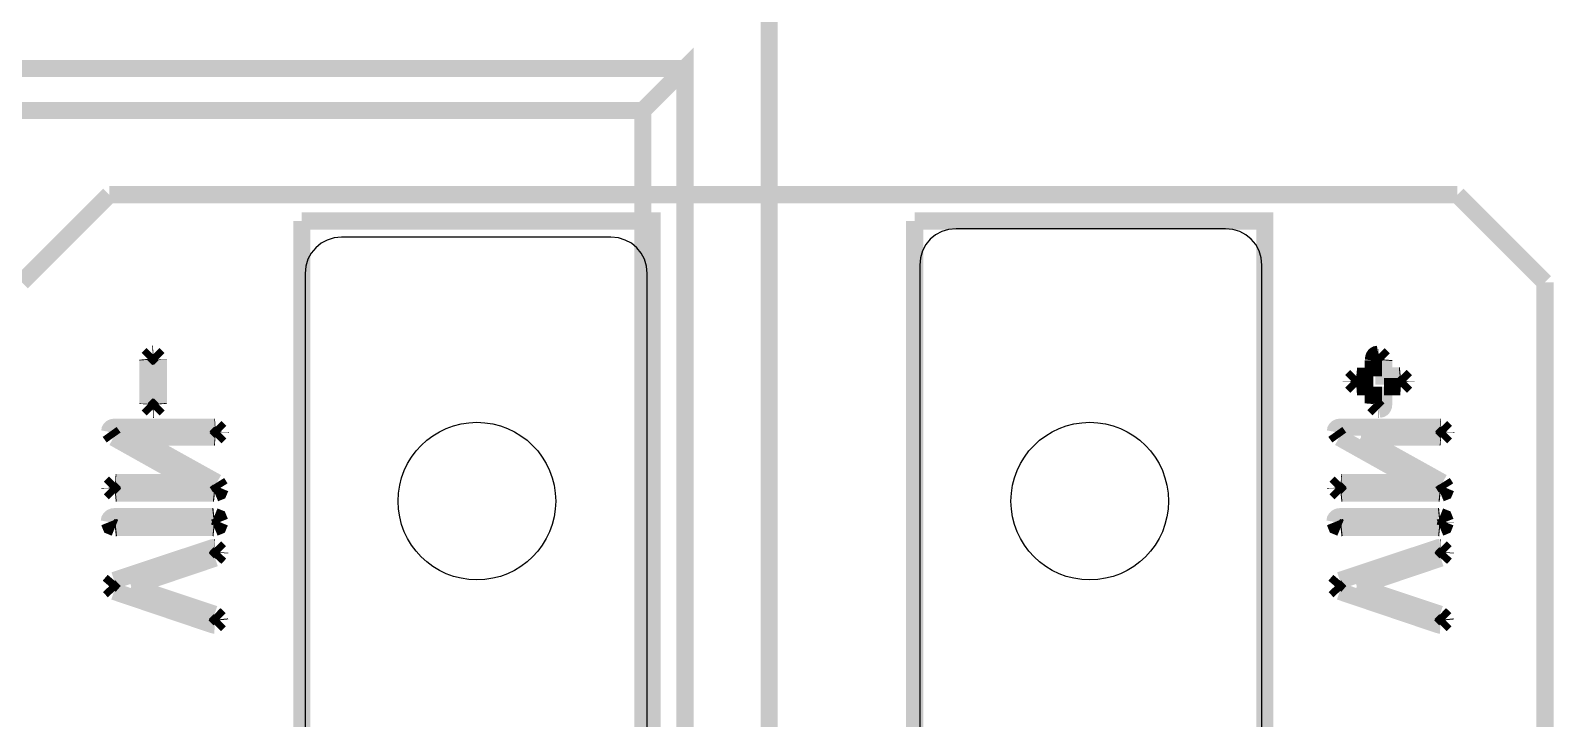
# Model space of a CAD drawing. Header units: inches. Extents: x -3.32 to 3.32, y -1.77 to 1.77.
# Drawn here: x 1.932 to 2.644, y -0.021 to 0.301 of the extents above; entities that cross this region are included whole.
import ezdxf

# ---------------------------------------------------------------- set-up
doc = ezdxf.new("R2010")
doc.units = ezdxf.units.IN
doc.layers.get('0').update_dxf_attribs({"linetype": 'CONTINUOUS'})

msp = doc.modelspace()

# ---------------------------------------------------------------- linework, layer by layer
at = {"const_width": 0.008}
for points in [[(-1.581097, -1.685431), (-1.581097, 0.676773), (2.277171, 0.676773), (2.277171, -1.685431)], [(-1.581097, -1.685431), (-1.581097, 0.676773), (2.277171, 0.676773), (2.277171, -1.685431)], [(-1.581097, -1.685431), (-1.581097, 0.676773), (2.277171, 0.676773), (2.277171, -1.685431)], [(2.218116, 0.263387), (2.237801, 0.283072), (2.237801, -1.291731)], [(2.218116, 0.263387), (2.237801, 0.283072), (2.237801, -1.291731)], [(2.218116, 0.263387), (2.237801, 0.283072), (2.237801, -1.291731)], [(-1.522042, 0.263387), (-1.541727, 0.283072), (2.237801, 0.283072)], [(-1.522042, 0.263387), (-1.541727, 0.283072), (2.237801, 0.283072)], [(-1.522042, 0.263387), (-1.541727, 0.283072), (2.237801, 0.283072)], [(-1.522042, -1.272046), (-1.522042, 0.263387), (2.218116, 0.263387)], [(-1.522042, -1.272046), (-1.522042, 0.263387), (2.218116, 0.263387)], [(-1.522042, -1.272046), (-1.522042, 0.263387), (2.218116, 0.263387)], [(2.218116, 0.263387), (2.218116, -1.272046)], [(2.218116, 0.263387), (2.218116, -1.272046)], [(2.218116, 0.263387), (2.218116, -1.272046)], [(1.927571, 0.183071), (1.968516, 0.224016)], [(1.927571, 0.183071), (1.968516, 0.224016)], [(1.927571, 0.183071), (1.968516, 0.224016)], [(1.968516, 0.224016), (2.599067, 0.224016)], [(1.968516, 0.224016), (2.599067, 0.224016)], [(1.968516, 0.224016), (2.599067, 0.224016)], [(2.599067, 0.224016), (2.640012, 0.183071)], [(2.599067, 0.224016), (2.640012, 0.183071)], [(2.599067, 0.224016), (2.640012, 0.183071)], [(2.058594, -0.033937), (2.058594, 0.211732)], [(2.222374, -0.033937), (2.222374, 0.211732), (2.058594, 0.211732)], [(2.058594, -0.033937), (2.058594, 0.211732)], [(2.222374, -0.033937), (2.222374, 0.211732), (2.058594, 0.211732)], [(2.058594, -0.033937), (2.058594, 0.211732)], [(2.222374, -0.033937), (2.222374, 0.211732), (2.058594, 0.211732)], [(2.345209, -0.033937), (2.345209, 0.211732)], [(2.508988, -0.033937), (2.508988, 0.211732), (2.345209, 0.211732)], [(2.345209, -0.033937), (2.345209, 0.211732)], [(2.508988, -0.033937), (2.508988, 0.211732), (2.345209, 0.211732)], [(2.345209, -0.033937), (2.345209, 0.211732)], [(2.508988, -0.033937), (2.508988, 0.211732), (2.345209, 0.211732)], [(2.640012, 0.183071), (2.640012, -1.25)], [(2.640012, 0.183071), (2.640012, -1.25)], [(2.640012, 0.183071), (2.640012, -1.25)], [(1.988787, 0.149424), (1.986557, 0.147195)], [(1.988787, 0.149424), (1.986557, 0.147195)], [(1.988787, 0.149424), (1.986557, 0.147195)], [(1.986594, 0.146793), (1.986557, 0.147195)], [(1.986594, 0.146793), (1.986557, 0.147195)], [(1.986594, 0.146793), (1.986557, 0.147195)], [(1.986594, 0.146794), (1.986594, 0.12618)], [(1.986594, 0.146794), (1.986594, 0.12618)], [(1.986594, 0.146794), (1.986594, 0.12618)], [(1.988787, 0.149424), (1.98888, 0.149422)], [(1.988787, 0.149424), (1.98888, 0.149422)], [(1.988787, 0.149424), (1.98888, 0.149422)], [(1.989225, 0.149448), (1.988879, 0.149422)], [(1.989225, 0.149448), (1.988879, 0.149422)], [(1.989225, 0.149448), (1.988879, 0.149422)], [(1.989225, 0.149448), (1.991537, 0.147136)], [(1.989225, 0.149448), (1.991537, 0.147136)], [(1.989225, 0.149448), (1.991537, 0.147136)], [(1.99153, 0.146955), (1.991537, 0.147136)], [(1.99153, 0.146955), (1.991537, 0.147136)], [(1.99153, 0.146955), (1.991537, 0.147136)], [(1.99153, 0.126294), (1.99153, 0.146954)], [(1.99153, 0.126294), (1.99153, 0.146954)], [(1.99153, 0.126294), (1.99153, 0.146954)], [(2.562107, 0.149422), (2.561078, 0.149238), (2.560673, 0.149008), (2.560342, 0.148685), (2.560084, 0.148271), (2.5599, 0.147764), (2.559753, 0.146474)], [(2.562107, 0.149422), (2.561078, 0.149238), (2.560673, 0.149008), (2.560342, 0.148685), (2.560084, 0.148271), (2.5599, 0.147764), (2.559753, 0.146474)], [(2.562107, 0.149422), (2.561078, 0.149238), (2.560673, 0.149008), (2.560342, 0.148685), (2.560084, 0.148271), (2.5599, 0.147764), (2.559753, 0.146474)], [(2.559753, 0.146474), (2.559753, 0.139115)], [(2.559753, 0.146474), (2.559753, 0.139115)], [(2.559753, 0.146474), (2.559753, 0.139115)], [(2.562214, 0.149425), (2.562107, 0.149422)], [(2.562214, 0.149425), (2.562107, 0.149422)], [(2.562214, 0.149425), (2.562107, 0.149422)], [(2.562214, 0.149425), (2.56466, 0.146978)], [(2.562214, 0.149425), (2.56466, 0.146978)], [(2.562214, 0.149425), (2.56466, 0.146978)], [(2.564621, 0.146541), (2.56466, 0.146978)], [(2.564621, 0.146541), (2.56466, 0.146978)], [(2.564621, 0.146541), (2.56466, 0.146978)], [(2.572049, 0.139207), (2.564621, 0.139207), (2.564621, 0.146543)], [(2.572049, 0.139207), (2.564621, 0.139207), (2.564621, 0.146543)], [(2.572049, 0.139207), (2.564621, 0.139207), (2.564621, 0.146543)], [(2.55175, 0.139166), (2.5494, 0.136816)], [(2.55175, 0.139166), (2.5494, 0.136816)], [(2.55175, 0.139166), (2.5494, 0.136816)], [(2.55175, 0.139166), (2.552235, 0.139115)], [(2.55175, 0.139166), (2.552235, 0.139115)], [(2.55175, 0.139166), (2.552235, 0.139115)], [(2.559753, 0.139115), (2.552234, 0.139115)], [(2.559753, 0.139115), (2.552234, 0.139115)], [(2.559753, 0.139115), (2.552234, 0.139115)], [(2.572545, 0.139257), (2.572048, 0.139207)], [(2.572545, 0.139257), (2.572048, 0.139207)], [(2.572545, 0.139257), (2.572048, 0.139207)], [(2.572545, 0.139257), (2.574997, 0.136806)], [(2.572545, 0.139257), (2.574997, 0.136806)], [(2.572545, 0.139257), (2.574997, 0.136806)], [(2.5494, 0.136806), (2.549393, 0.136625)], [(2.5494, 0.136806), (2.549393, 0.136625)], [(2.5494, 0.136806), (2.549393, 0.136625)], [(2.551799, 0.134219), (2.549393, 0.136625)], [(2.551799, 0.134219), (2.549393, 0.136625)], [(2.551799, 0.134219), (2.549393, 0.136625)], [(2.5494, 0.136807), (2.5494, 0.136816)], [(2.5494, 0.136807), (2.5494, 0.136816)], [(2.5494, 0.136807), (2.5494, 0.136816)], [(2.551799, 0.134219), (2.552167, 0.134248)], [(2.551799, 0.134219), (2.552167, 0.134248)], [(2.551799, 0.134219), (2.552167, 0.134248)], [(2.552166, 0.134247), (2.559753, 0.134247)], [(2.552166, 0.134247), (2.559753, 0.134247)], [(2.552166, 0.134247), (2.559753, 0.134247)], [(2.559753, 0.134247), (2.559753, 0.126523)], [(2.559753, 0.134247), (2.559753, 0.126523)], [(2.559753, 0.134247), (2.559753, 0.126523)], [(2.56229, 0.123643), (2.56332, 0.123828), (2.563724, 0.124058), (2.564056, 0.12438), (2.564313, 0.124795), (2.564497, 0.125302), (2.564644, 0.126591), (2.564644, 0.134247)], [(2.56229, 0.123643), (2.56332, 0.123828), (2.563724, 0.124058), (2.564056, 0.12438), (2.564313, 0.124795), (2.564497, 0.125302), (2.564644, 0.126591), (2.564644, 0.134247)], [(2.56229, 0.123643), (2.56332, 0.123828), (2.563724, 0.124058), (2.564056, 0.12438), (2.564313, 0.124795), (2.564497, 0.125302), (2.564644, 0.126591), (2.564644, 0.134247)], [(2.564644, 0.134247), (2.572254, 0.134247)], [(2.564644, 0.134247), (2.572254, 0.134247)], [(2.564644, 0.134247), (2.572254, 0.134247)], [(2.572619, 0.13422), (2.572254, 0.134248)], [(2.572619, 0.13422), (2.572254, 0.134248)], [(2.572619, 0.13422), (2.572254, 0.134248)], [(2.572619, 0.13422), (2.575004, 0.136605)], [(2.572619, 0.13422), (2.575004, 0.136605)], [(2.572619, 0.13422), (2.575004, 0.136605)], [(2.574997, 0.136785), (2.574997, 0.136806)], [(2.574997, 0.136785), (2.574997, 0.136806)], [(2.574997, 0.136785), (2.574997, 0.136806)], [(2.574997, 0.136783), (2.575004, 0.136605)], [(2.574997, 0.136783), (2.575004, 0.136605)], [(2.574997, 0.136783), (2.575004, 0.136605)], [(1.986593, 0.126181), (1.986579, 0.125925)], [(1.986593, 0.126181), (1.986579, 0.125925)], [(1.986593, 0.126181), (1.986579, 0.125925)], [(1.988878, 0.123626), (1.986579, 0.125925)], [(1.988878, 0.123626), (1.986579, 0.125925)], [(1.988878, 0.123626), (1.986579, 0.125925)], [(1.989286, 0.123639), (1.991562, 0.125915)], [(1.989286, 0.123639), (1.991562, 0.125915)], [(1.989286, 0.123639), (1.991562, 0.125915)], [(1.99153, 0.126294), (1.991562, 0.125915)], [(1.99153, 0.126294), (1.991562, 0.125915)], [(1.99153, 0.126294), (1.991562, 0.125915)], [(2.559753, 0.126522), (2.559716, 0.126095)], [(2.559753, 0.126522), (2.559716, 0.126095)], [(2.559753, 0.126522), (2.559716, 0.126095)], [(2.562171, 0.12364), (2.559716, 0.126095)], [(2.562171, 0.12364), (2.559716, 0.126095)], [(2.562171, 0.12364), (2.559716, 0.126095)], [(1.988878, 0.123626), (1.989154, 0.123643)], [(1.988878, 0.123626), (1.989154, 0.123643)], [(1.988878, 0.123626), (1.989154, 0.123643)], [(1.989286, 0.123639), (1.989155, 0.123643)], [(1.989286, 0.123639), (1.989155, 0.123643)], [(1.989286, 0.123639), (1.989155, 0.123643)], [(2.562171, 0.12364), (2.562291, 0.123643)], [(2.562171, 0.12364), (2.562291, 0.123643)], [(2.562171, 0.12364), (2.562291, 0.123643)], [(2.017949, 0.115324), (1.971578, 0.115324), (1.970329, 0.115183), (1.969837, 0.115006), (1.969436, 0.114759), (1.969123, 0.114441), (1.9689, 0.114052), (1.968722, 0.113062)], [(2.017949, 0.115324), (1.971578, 0.115324), (1.970329, 0.115183), (1.969837, 0.115006), (1.969436, 0.114759), (1.969123, 0.114441), (1.9689, 0.114052), (1.968722, 0.113062)], [(2.017949, 0.115324), (1.971578, 0.115324), (1.970329, 0.115183), (1.969837, 0.115006), (1.969436, 0.114759), (1.969123, 0.114441), (1.9689, 0.114052), (1.968722, 0.113062)], [(1.970571, 0.110457), (1.968722, 0.113059)], [(1.970571, 0.110457), (1.968722, 0.113059)], [(1.970571, 0.110457), (1.968722, 0.113059)], [(2.018886, 0.089385), (1.980766, 0.110593), (2.017858, 0.110593)], [(2.018886, 0.089385), (1.980766, 0.110593), (2.017858, 0.110593)], [(2.018886, 0.089385), (1.980766, 0.110593), (2.017858, 0.110593)], [(1.970573, 0.110456), (2.008259, 0.089339), (1.971578, 0.089339)], [(1.970573, 0.110456), (2.008259, 0.089339), (1.971578, 0.089339)], [(1.970573, 0.110456), (2.008259, 0.089339), (1.971578, 0.089339)], [(2.018224, 0.110563), (2.017857, 0.110594)], [(2.018224, 0.110563), (2.017857, 0.110594)], [(2.018224, 0.110563), (2.017857, 0.110594)], [(2.018264, 0.115347), (2.017949, 0.115324)], [(2.018264, 0.115347), (2.017949, 0.115324)], [(2.018264, 0.115347), (2.017949, 0.115324)], [(2.018224, 0.110563), (2.020468, 0.112807)], [(2.018224, 0.110563), (2.020468, 0.112807)], [(2.018224, 0.110563), (2.020468, 0.112807)], [(2.018264, 0.115347), (2.020471, 0.113139)], [(2.018264, 0.115347), (2.020471, 0.113139)], [(2.018264, 0.115347), (2.020471, 0.113139)], [(2.020463, 0.112947), (2.020471, 0.113139)], [(2.020463, 0.112947), (2.020471, 0.113139)], [(2.020463, 0.112947), (2.020471, 0.113139)], [(2.020463, 0.112948), (2.020468, 0.112807)], [(2.020463, 0.112948), (2.020468, 0.112807)], [(2.020463, 0.112948), (2.020468, 0.112807)], [(2.591178, 0.115324), (2.544807, 0.115324), (2.543557, 0.115183), (2.543066, 0.115006), (2.542664, 0.114759), (2.542352, 0.114441), (2.542128, 0.114052), (2.54195, 0.113062)], [(2.591178, 0.115324), (2.544807, 0.115324), (2.543557, 0.115183), (2.543066, 0.115006), (2.542664, 0.114759), (2.542352, 0.114441), (2.542128, 0.114052), (2.54195, 0.113062)], [(2.591178, 0.115324), (2.544807, 0.115324), (2.543557, 0.115183), (2.543066, 0.115006), (2.542664, 0.114759), (2.542352, 0.114441), (2.542128, 0.114052), (2.54195, 0.113062)], [(2.5438, 0.110457), (2.54195, 0.113059)], [(2.5438, 0.110457), (2.54195, 0.113059)], [(2.5438, 0.110457), (2.54195, 0.113059)], [(2.543801, 0.110456), (2.581487, 0.089339), (2.544807, 0.089339)], [(2.543801, 0.110456), (2.581487, 0.089339), (2.544807, 0.089339)], [(2.543801, 0.110456), (2.581487, 0.089339), (2.544807, 0.089339)], [(2.553994, 0.110593), (2.591086, 0.110593)], [(2.592115, 0.089385), (2.553994, 0.110593)], [(2.553994, 0.110593), (2.591086, 0.110593)], [(2.592115, 0.089385), (2.553994, 0.110593)], [(2.553994, 0.110593), (2.591086, 0.110593)], [(2.592115, 0.089385), (2.553994, 0.110593)], [(2.591452, 0.110563), (2.591086, 0.110594)], [(2.591452, 0.110563), (2.591086, 0.110594)], [(2.591452, 0.110563), (2.591086, 0.110594)], [(2.591492, 0.115347), (2.591177, 0.115324)], [(2.591492, 0.115347), (2.591177, 0.115324)], [(2.591492, 0.115347), (2.591177, 0.115324)], [(2.591452, 0.110563), (2.593696, 0.112807)], [(2.591452, 0.110563), (2.593696, 0.112807)], [(2.591452, 0.110563), (2.593696, 0.112807)], [(2.591492, 0.115347), (2.5937, 0.113139)], [(2.591492, 0.115347), (2.5937, 0.113139)], [(2.591492, 0.115347), (2.5937, 0.113139)], [(2.593691, 0.112947), (2.5937, 0.113139)], [(2.593691, 0.112947), (2.5937, 0.113139)], [(2.593691, 0.112947), (2.5937, 0.113139)], [(2.593692, 0.112948), (2.593696, 0.112807)], [(2.593692, 0.112948), (2.593696, 0.112807)], [(2.593692, 0.112948), (2.593696, 0.112807)], [(1.97124, 0.089363), (1.968826, 0.08695)], [(1.97124, 0.089363), (1.968826, 0.08695)], [(1.97124, 0.089363), (1.968826, 0.08695)], [(1.97124, 0.089363), (1.97158, 0.089339)], [(1.97124, 0.089363), (1.97158, 0.089339)], [(1.97124, 0.089363), (1.97158, 0.089339)], [(2.018888, 0.089384), (2.020463, 0.086873)], [(2.018888, 0.089384), (2.020463, 0.086873)], [(2.018888, 0.089384), (2.020463, 0.086873)], [(2.544468, 0.089363), (2.542055, 0.08695)], [(2.544468, 0.089363), (2.542055, 0.08695)], [(2.544468, 0.089363), (2.542055, 0.08695)], [(2.544468, 0.089363), (2.544808, 0.089339)], [(2.544468, 0.089363), (2.544808, 0.089339)], [(2.544468, 0.089363), (2.544808, 0.089339)], [(2.592116, 0.089384), (2.593691, 0.086873)], [(2.592116, 0.089384), (2.593691, 0.086873)], [(2.592116, 0.089384), (2.593691, 0.086873)], [(1.968836, 0.086735), (1.968826, 0.08695)], [(1.968836, 0.086735), (1.968826, 0.08695)], [(1.968836, 0.086735), (1.968826, 0.08695)], [(1.968836, 0.086733), (1.968835, 0.0867)], [(1.968836, 0.086733), (1.968835, 0.0867)], [(1.968836, 0.086733), (1.968835, 0.0867)], [(1.97118, 0.084356), (1.968835, 0.0867)], [(1.97118, 0.084356), (1.968835, 0.0867)], [(1.97118, 0.084356), (1.968835, 0.0867)], [(1.97118, 0.084356), (1.971648, 0.084403)], [(1.97118, 0.084356), (1.971648, 0.084403)], [(1.97118, 0.084356), (1.971648, 0.084403)], [(1.971647, 0.084403), (2.017401, 0.084403)], [(1.971647, 0.084403), (2.017401, 0.084403)], [(1.971647, 0.084403), (2.017401, 0.084403)], [(2.017932, 0.084346), (2.017402, 0.084402)], [(2.017932, 0.084346), (2.017402, 0.084402)], [(2.017932, 0.084346), (2.017402, 0.084402)], [(2.017932, 0.084346), (2.01973, 0.085076), (2.020463, 0.086873)], [(2.017932, 0.084346), (2.01973, 0.085076), (2.020463, 0.086873)], [(2.017932, 0.084346), (2.01973, 0.085076), (2.020463, 0.086873)], [(2.542064, 0.086735), (2.542055, 0.08695)], [(2.542064, 0.086735), (2.542055, 0.08695)], [(2.542064, 0.086735), (2.542055, 0.08695)], [(2.542064, 0.086733), (2.542064, 0.0867)], [(2.542064, 0.086733), (2.542064, 0.0867)], [(2.542064, 0.086733), (2.542064, 0.0867)], [(2.544409, 0.084356), (2.542064, 0.0867)], [(2.544409, 0.084356), (2.542064, 0.0867)], [(2.544409, 0.084356), (2.542064, 0.0867)], [(2.544409, 0.084356), (2.544876, 0.084403)], [(2.544409, 0.084356), (2.544876, 0.084403)], [(2.544409, 0.084356), (2.544876, 0.084403)], [(2.544875, 0.084403), (2.590629, 0.084403)], [(2.544875, 0.084403), (2.590629, 0.084403)], [(2.544875, 0.084403), (2.590629, 0.084403)], [(2.591161, 0.084346), (2.59063, 0.084402)], [(2.591161, 0.084346), (2.59063, 0.084402)], [(2.591161, 0.084346), (2.59063, 0.084402)], [(2.591161, 0.084346), (2.592959, 0.085076), (2.593692, 0.086873)], [(2.591161, 0.084346), (2.592959, 0.085076), (2.593692, 0.086873)], [(2.591161, 0.084346), (2.592959, 0.085076), (2.593692, 0.086873)], [(2.017104, 0.073524), (1.971807, 0.073524), (1.970367, 0.073361), (1.969802, 0.073158), (1.969339, 0.072873), (1.968979, 0.072506), (1.968722, 0.072059), (1.968516, 0.070919)], [(2.017104, 0.073524), (1.971807, 0.073524), (1.970367, 0.073361), (1.969802, 0.073158), (1.969339, 0.072873), (1.968979, 0.072506), (1.968722, 0.072059), (1.968516, 0.070919)], [(2.017104, 0.073524), (1.971807, 0.073524), (1.970367, 0.073361), (1.969802, 0.073158), (1.969339, 0.072873), (1.968979, 0.072506), (1.968722, 0.072059), (1.968516, 0.070919)], [(1.971182, 0.068255), (1.969287, 0.069025), (1.968516, 0.07092)], [(1.971182, 0.068255), (1.969287, 0.069025), (1.968516, 0.07092)], [(1.971182, 0.068255), (1.969287, 0.069025), (1.968516, 0.07092)], [(1.971182, 0.068255), (1.971736, 0.068313)], [(1.971182, 0.068255), (1.971736, 0.068313)], [(1.971182, 0.068255), (1.971736, 0.068313)], [(1.971738, 0.068313), (2.017195, 0.068313)], [(1.971738, 0.068313), (2.017195, 0.068313)], [(1.971738, 0.068313), (2.017195, 0.068313)], [(2.017641, 0.07358), (2.017105, 0.073525)], [(2.017641, 0.07358), (2.017105, 0.073525)], [(2.017641, 0.07358), (2.017105, 0.073525)], [(2.017692, 0.068265), (2.017193, 0.068314)], [(2.017692, 0.068265), (2.017193, 0.068314)], [(2.017692, 0.068265), (2.017193, 0.068314)], [(2.017641, 0.07358), (2.019517, 0.072817), (2.020281, 0.070939)], [(2.017641, 0.07358), (2.019517, 0.072817), (2.020281, 0.070939)], [(2.017641, 0.07358), (2.019517, 0.072817), (2.020281, 0.070939)], [(2.017692, 0.068265), (2.019533, 0.069014), (2.020281, 0.070855)], [(2.017692, 0.068265), (2.019533, 0.069014), (2.020281, 0.070855)], [(2.017692, 0.068265), (2.019533, 0.069014), (2.020281, 0.070855)], [(2.02028, 0.070918), (2.020281, 0.070855)], [(2.02028, 0.070918), (2.020281, 0.070855)], [(2.02028, 0.070918), (2.020281, 0.070855)], [(2.020281, 0.070921), (2.020281, 0.070939)], [(2.020281, 0.070921), (2.020281, 0.070939)], [(2.020281, 0.070921), (2.020281, 0.070939)], [(2.590332, 0.073524), (2.545035, 0.073524), (2.543595, 0.073361), (2.54303, 0.073158), (2.542567, 0.072873), (2.542207, 0.072506), (2.54195, 0.072059), (2.541744, 0.070919)], [(2.590332, 0.073524), (2.545035, 0.073524), (2.543595, 0.073361), (2.54303, 0.073158), (2.542567, 0.072873), (2.542207, 0.072506), (2.54195, 0.072059), (2.541744, 0.070919)], [(2.590332, 0.073524), (2.545035, 0.073524), (2.543595, 0.073361), (2.54303, 0.073158), (2.542567, 0.072873), (2.542207, 0.072506), (2.54195, 0.072059), (2.541744, 0.070919)], [(2.54441, 0.068255), (2.542515, 0.069025), (2.541744, 0.07092)], [(2.54441, 0.068255), (2.542515, 0.069025), (2.541744, 0.07092)], [(2.54441, 0.068255), (2.542515, 0.069025), (2.541744, 0.07092)], [(2.54441, 0.068255), (2.544965, 0.068313)], [(2.54441, 0.068255), (2.544965, 0.068313)], [(2.54441, 0.068255), (2.544965, 0.068313)], [(2.544967, 0.068313), (2.590424, 0.068313)], [(2.544967, 0.068313), (2.590424, 0.068313)], [(2.544967, 0.068313), (2.590424, 0.068313)], [(2.590869, 0.07358), (2.590333, 0.073525)], [(2.590869, 0.07358), (2.590333, 0.073525)], [(2.590869, 0.07358), (2.590333, 0.073525)], [(2.59092, 0.068265), (2.590422, 0.068314)], [(2.59092, 0.068265), (2.590422, 0.068314)], [(2.59092, 0.068265), (2.590422, 0.068314)], [(2.590869, 0.07358), (2.592746, 0.072817), (2.593509, 0.070939)], [(2.590869, 0.07358), (2.592746, 0.072817), (2.593509, 0.070939)], [(2.590869, 0.07358), (2.592746, 0.072817), (2.593509, 0.070939)], [(2.59092, 0.068265), (2.592761, 0.069014), (2.593509, 0.070855)], [(2.59092, 0.068265), (2.592761, 0.069014), (2.593509, 0.070855)], [(2.59092, 0.068265), (2.592761, 0.069014), (2.593509, 0.070855)], [(2.593509, 0.070921), (2.593509, 0.070939)], [(2.593509, 0.070921), (2.593509, 0.070939)], [(2.593509, 0.070921), (2.593509, 0.070939)], [(2.593509, 0.070918), (2.593509, 0.070855)], [(2.593509, 0.070918), (2.593509, 0.070855)], [(2.593509, 0.070918), (2.593509, 0.070855)], [(2.017881, 0.059035), (2.017071, 0.058934), (2.016304, 0.058715), (1.970847, 0.043608)], [(2.017881, 0.059035), (2.017071, 0.058934), (2.016304, 0.058715), (1.970847, 0.043608)], [(2.017881, 0.059035), (2.017071, 0.058934), (2.016304, 0.058715), (1.970847, 0.043608)], [(1.9788, 0.04082), (2.018018, 0.05403)], [(1.9788, 0.04082), (2.018018, 0.05403)], [(1.9788, 0.04082), (2.018018, 0.05403)], [(2.018075, 0.059043), (2.017881, 0.059035)], [(2.018075, 0.059043), (2.017881, 0.059035)], [(2.018075, 0.059043), (2.017881, 0.059035)], [(2.018019, 0.05403), (2.02028, 0.056498)], [(2.018019, 0.05403), (2.02028, 0.056498)], [(2.018019, 0.05403), (2.02028, 0.056498)], [(2.018075, 0.059043), (2.020303, 0.056815)], [(2.018075, 0.059043), (2.020303, 0.056815)], [(2.018075, 0.059043), (2.020303, 0.056815)], [(2.02028, 0.056497), (2.020303, 0.056815)], [(2.02028, 0.056497), (2.020303, 0.056815)], [(2.02028, 0.056497), (2.020303, 0.056815)], [(2.591109, 0.059035), (2.590299, 0.058934), (2.589532, 0.058715), (2.544076, 0.043608)], [(2.591109, 0.059035), (2.590299, 0.058934), (2.589532, 0.058715), (2.544076, 0.043608)], [(2.591109, 0.059035), (2.590299, 0.058934), (2.589532, 0.058715), (2.544076, 0.043608)], [(2.552029, 0.04082), (2.591246, 0.05403)], [(2.552029, 0.04082), (2.591246, 0.05403)], [(2.552029, 0.04082), (2.591246, 0.05403)], [(2.591303, 0.059043), (2.591109, 0.059035)], [(2.591303, 0.059043), (2.591109, 0.059035)], [(2.591303, 0.059043), (2.591109, 0.059035)], [(2.591248, 0.05403), (2.593509, 0.056498)], [(2.591248, 0.05403), (2.593509, 0.056498)], [(2.591248, 0.05403), (2.593509, 0.056498)], [(2.591303, 0.059043), (2.593531, 0.056815)], [(2.591303, 0.059043), (2.593531, 0.056815)], [(2.591303, 0.059043), (2.593531, 0.056815)], [(2.593509, 0.056497), (2.593531, 0.056815)], [(2.593509, 0.056497), (2.593531, 0.056815)], [(2.593509, 0.056497), (2.593531, 0.056815)], [(1.970846, 0.043608), (1.968516, 0.040889)], [(1.970846, 0.043608), (1.968516, 0.040889)], [(1.970846, 0.043608), (1.968516, 0.040889)], [(1.97078, 0.038466), (1.968516, 0.040889)], [(1.97078, 0.038466), (1.968516, 0.040889)], [(1.97078, 0.038466), (1.968516, 0.040889)], [(2.017744, 0.027793), (1.9788, 0.04082)], [(2.017744, 0.027793), (1.9788, 0.04082)], [(2.017744, 0.027793), (1.9788, 0.04082)], [(2.544075, 0.043608), (2.541744, 0.040889)], [(2.544075, 0.043608), (2.541744, 0.040889)], [(2.544075, 0.043608), (2.541744, 0.040889)], [(2.544008, 0.038466), (2.541744, 0.040889)], [(2.544008, 0.038466), (2.541744, 0.040889)], [(2.544008, 0.038466), (2.541744, 0.040889)], [(2.590972, 0.027793), (2.552029, 0.04082)], [(2.590972, 0.027793), (2.552029, 0.04082)], [(2.590972, 0.027793), (2.552029, 0.04082)], [(1.970778, 0.038466), (2.016784, 0.022925), (2.017446, 0.022759), (2.017926, 0.02272)], [(1.970778, 0.038466), (2.016784, 0.022925), (2.017446, 0.022759), (2.017926, 0.02272)], [(1.970778, 0.038466), (2.016784, 0.022925), (2.017446, 0.022759), (2.017926, 0.02272)], [(2.544007, 0.038466), (2.590012, 0.022925), (2.590674, 0.022759), (2.591155, 0.02272)], [(2.544007, 0.038466), (2.590012, 0.022925), (2.590674, 0.022759), (2.591155, 0.02272)], [(2.544007, 0.038466), (2.590012, 0.022925), (2.590674, 0.022759), (2.591155, 0.02272)], [(2.017743, 0.027793), (2.020143, 0.025439)], [(2.017743, 0.027793), (2.020143, 0.025439)], [(2.017743, 0.027793), (2.020143, 0.025439)], [(2.017936, 0.022719), (2.020192, 0.024975)], [(2.017936, 0.022719), (2.020192, 0.024975)], [(2.017936, 0.022719), (2.020192, 0.024975)], [(2.020143, 0.025441), (2.020192, 0.024975)], [(2.020143, 0.025441), (2.020192, 0.024975)], [(2.020143, 0.025441), (2.020192, 0.024975)], [(2.590971, 0.027793), (2.593371, 0.025439)], [(2.590971, 0.027793), (2.593371, 0.025439)], [(2.590971, 0.027793), (2.593371, 0.025439)], [(2.591164, 0.022719), (2.59342, 0.024975)], [(2.591164, 0.022719), (2.59342, 0.024975)], [(2.591164, 0.022719), (2.59342, 0.024975)], [(2.593372, 0.025441), (2.59342, 0.024975)], [(2.593372, 0.025441), (2.59342, 0.024975)], [(2.593372, 0.025441), (2.59342, 0.024975)], [(2.017928, 0.022719), (2.017936, 0.022719)], [(2.017928, 0.022719), (2.017936, 0.022719)], [(2.017928, 0.022719), (2.017936, 0.022719)], [(2.591156, 0.022719), (2.591164, 0.022719)], [(2.591156, 0.022719), (2.591164, 0.022719)], [(2.591156, 0.022719), (2.591164, 0.022719)]]:
    msp.add_lwpolyline(points, dxfattribs=at)
for points in [[(2.507571, -0.024929), (2.507571, 0.191071), (2.507233, 0.194547), (2.506259, 0.197761), (2.504713, 0.200652), (2.502657, 0.203157), (2.500152, 0.205213), (2.497261, 0.206759), (2.494047, 0.207733), (2.490571, 0.208071), (2.364571, 0.208071), (2.361095, 0.207733), (2.357881, 0.206759), (2.35499, 0.205213), (2.352485, 0.203157), (2.350428, 0.200652), (2.348882, 0.197761), (2.347909, 0.194547), (2.347571, 0.191071), (2.347571, -0.024929)], [(2.220169, -0.028866), (2.220169, 0.187134), (2.219831, 0.19061), (2.218858, 0.193824), (2.217312, 0.196715), (2.215255, 0.19922), (2.21275, 0.201276), (2.209859, 0.202822), (2.206645, 0.203796), (2.203169, 0.204134), (2.077169, 0.204134), (2.073693, 0.203796), (2.070479, 0.202822), (2.067588, 0.201276), (2.065083, 0.19922), (2.063027, 0.196715), (2.061481, 0.193824), (2.060507, 0.19061), (2.060169, 0.187134), (2.060169, -0.028866)]]:
    msp.add_lwpolyline(points)
for centre in [(2.140484, 0.080709), (2.140484, 0.080709), (2.140484, 0.080709), (2.427098, 0.080709), (2.427098, 0.080709), (2.427098, 0.080709)]:
    msp.add_circle(centre, 0.03685)

doc.saveas('drawing.dxf')
